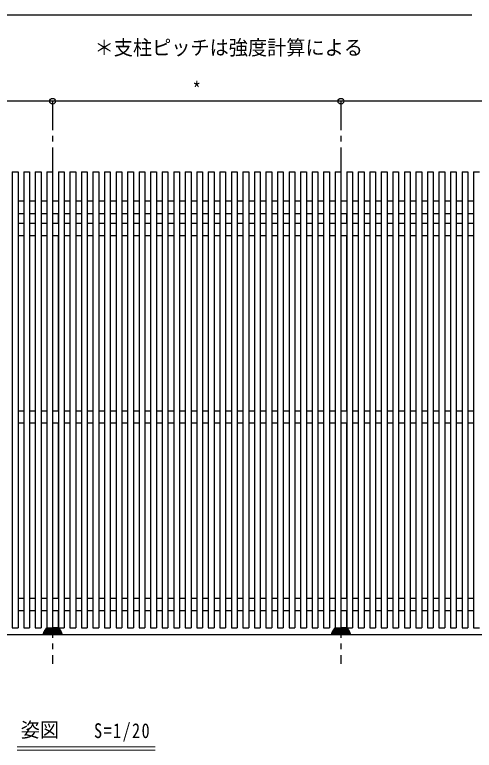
# Model space of a CAD drawing. Units: millimetres at full size, sheet at 1:5, with parts at other scales. Extents: x -1050 to 1050, y -742 to 742.
# Drawn here: x 307 to 706, y 45 to 682 of the extents above; entities that cross this region are included whole.
import ezdxf
from ezdxf.enums import TextEntityAlignment as Align

# ---------------------------------------------------------------- set-up
doc = ezdxf.new("R2010")
doc.units = ezdxf.units.MM
doc.header["$LTSCALE"] = 5
doc.linetypes.add('CHAIN1', pattern=[8, 5, -1, 1, -1])
doc.layers.add('0-9_文字', color=3, linetype='Continuous', lineweight=20)
doc.layers.add('1-5_図枠1_1', color=7, linetype='Continuous')
doc.layers.add('1-6_姿図', color=7, linetype='Continuous')
doc.styles.add('ＭＳ ゴシック', font='')
doc.styles.get('ＭＳ ゴシック').set_extended_font_data('MS Gothic')

# ---------------------------------------------------------------- blocks, each defined once
blk = doc.blocks.new('dimension_origin')
at = {"color": 0, "linetype": 'Continuous', "lineweight": -2}
blk.add_circle((0, 0), 1.25, dxfattribs=at)

msp = doc.modelspace()

# ---------------------------------------------------------------- linework, layer by layer
at = {"layer": '0-9_文字'}
for p, q in [((429.008, 48), (309.255, 48)), ((429.008, 45), (309.255, 45))]:
    msp.add_line(p, q, dxfattribs=at)
at = {"layer": '1-5_図枠1_1'}
msp.add_line((-990, 682.5), (703.535, 682.5), dxfattribs=at)
at = {"layer": '1-6_姿図'}
for p, q in [((340, 607.5), (90, 607.5)), ((590, 607.5), (340, 607.5)), ((840, 607.5), (590, 607.5)), ((305, 546.25), (310, 546.25)), ((310, 546.25), (310, 151.25)), ((315, 546.25), (320, 546.25)), ((320, 546.25), (320, 151.25)), ((325, 546.25), (330, 546.25)), ((330, 546.25), (330, 151.25)), ((335, 546.25), (340, 546.25)), ((340, 546.25), (340, 151.25)), ((345, 546.25), (350, 546.25)), ((350, 546.25), (350, 151.25)), ((355, 546.25), (360, 546.25)), ((360, 546.25), (360, 151.25)), ((365, 546.25), (370, 546.25)), ((370, 546.25), (370, 151.25)), ((375, 546.25), (380, 546.25)), ((380, 546.25), (380, 151.25)), ((385, 546.25), (390, 546.25)), ((390, 546.25), (390, 151.25)), ((395, 546.25), (400, 546.25)), ((400, 546.25), (400, 151.25)), ((405, 546.25), (410, 546.25)), ((410, 546.25), (410, 151.25)), ((415, 546.25), (420, 546.25)), ((420, 546.25), (420, 151.25)), ((425, 546.25), (430, 546.25)), ((430, 546.25), (430, 151.25)), ((435, 546.25), (440, 546.25)), ((440, 546.25), (440, 151.25)), ((445, 546.25), (450, 546.25)), ((450, 546.25), (450, 151.25)), ((455, 546.25), (460, 546.25)), ((460, 546.25), (460, 151.25)), ((465, 546.25), (470, 546.25)), ((470, 546.25), (470, 151.25)), ((475, 546.25), (480, 546.25)), ((480, 546.25), (480, 151.25)), ((485, 546.25), (490, 546.25)), ((490, 546.25), (490, 151.25)), ((495, 546.25), (500, 546.25)), ((500, 546.25), (500, 151.25)), ((505, 546.25), (510, 546.25)), ((510, 546.25), (510, 151.25)), ((515, 546.25), (520, 546.25)), ((520, 546.25), (520, 151.25)), ((525, 546.25), (530, 546.25)), ((530, 546.25), (530, 151.25)), ((535, 546.25), (540, 546.25)), ((540, 546.25), (540, 151.25)), ((545, 546.25), (550, 546.25)), ((550, 546.25), (550, 151.25)), ((555, 546.25), (560, 546.25)), ((560, 546.25), (560, 151.25)), ((565, 546.25), (570, 546.25)), ((570, 546.25), (570, 151.25)), ((575, 546.25), (580, 546.25)), ((580, 546.25), (580, 151.25)), ((585, 546.25), (590, 546.25)), ((590, 546.25), (590, 151.25)), ((595, 546.25), (600, 546.25)), ((600, 546.25), (600, 151.25)), ((605, 546.25), (610, 546.25)), ((610, 546.25), (610, 151.25)), ((615, 546.25), (620, 546.25)), ((620, 546.25), (620, 151.25)), ((625, 546.25), (630, 546.25)), ((630, 546.25), (630, 151.25)), ((635, 546.25), (640, 546.25)), ((640, 546.25), (640, 151.25)), ((645, 546.25), (650, 546.25)), ((650, 546.25), (650, 151.25)), ((655, 546.25), (660, 546.25)), ((660, 546.25), (660, 151.25)), ((665, 546.25), (670, 546.25)), ((670, 546.25), (670, 151.25)), ((675, 546.25), (680, 546.25)), ((680, 546.25), (680, 151.25)), ((685, 546.25), (690, 546.25)), ((690, 546.25), (690, 151.25)), ((695, 546.25), (700, 546.25)), ((700, 546.25), (700, 151.25)), ((705, 546.25), (710, 546.25)), ((310, 521.25), (315, 521.25)), ((320, 521.25), (325, 521.25)), ((330, 521.25), (335, 521.25)), ((340, 521.25), (345, 521.25)), ((350, 521.25), (355, 521.25)), ((360, 521.25), (365, 521.25)), ((370, 521.25), (375, 521.25)), ((380, 521.25), (385, 521.25)), ((390, 521.25), (395, 521.25)), ((400, 521.25), (405, 521.25)), ((410, 521.25), (415, 521.25)), ((420, 521.25), (425, 521.25)), ((430, 521.25), (435, 521.25)), ((440, 521.25), (445, 521.25)), ((450, 521.25), (455, 521.25)), ((460, 521.25), (465, 521.25)), ((470, 521.25), (475, 521.25)), ((480, 521.25), (485, 521.25)), ((490, 521.25), (495, 521.25)), ((500, 521.25), (505, 521.25)), ((510, 521.25), (515, 521.25)), ((520, 521.25), (525, 521.25)), ((530, 521.25), (535, 521.25)), ((540, 521.25), (545, 521.25)), ((550, 521.25), (555, 521.25)), ((560, 521.25), (565, 521.25)), ((570, 521.25), (575, 521.25)), ((580, 521.25), (585, 521.25)), ((590, 521.25), (595, 521.25)), ((600, 521.25), (605, 521.25)), ((610, 521.25), (615, 521.25)), ((620, 521.25), (625, 521.25)), ((630, 521.25), (635, 521.25)), ((640, 521.25), (645, 521.25)), ((650, 521.25), (655, 521.25)), ((660, 521.25), (665, 521.25)), ((670, 521.25), (675, 521.25)), ((680, 521.25), (685, 521.25)), ((690, 521.25), (695, 521.25)), ((700, 521.25), (705, 521.25)), ((315, 510), (310, 510)), ((325, 510), (320, 510)), ((335, 510), (330, 510)), ((345, 510), (340, 510)), ((344.75, 510), (344.75, 501.5)), ((355, 510), (350, 510)), ((365, 510), (360, 510)), ((375, 510), (370, 510)), ((385, 510), (380, 510)), ((395, 510), (390, 510)), ((405, 510), (400, 510)), ((415, 510), (410, 510)), ((425, 510), (420, 510)), ((435, 510), (430, 510)), ((445, 510), (440, 510)), ((455, 510), (450, 510)), ((465, 510), (460, 510)), ((475, 510), (470, 510)), ((485, 510), (480, 510)), ((495, 510), (490, 510)), ((505, 510), (500, 510)), ((515, 510), (510, 510)), ((525, 510), (520, 510)), ((535, 510), (530, 510)), ((545, 510), (540, 510)), ((555, 510), (550, 510)), ((565, 510), (560, 510)), ((575, 510), (570, 510)), ((585, 510), (580, 510)), ((595, 510), (590, 510)), ((594.75, 510), (594.75, 501.5)), ((605, 510), (600, 510)), ((615, 510), (610, 510)), ((625, 510), (620, 510)), ((635, 510), (630, 510)), ((645, 510), (640, 510)), ((655, 510), (650, 510)), ((665, 510), (660, 510)), ((675, 510), (670, 510)), ((685, 510), (680, 510)), ((695, 510), (690, 510)), ((705, 510), (700, 510)), ((315, 501.5), (310, 501.5)), ((325, 501.5), (320, 501.5)), ((335, 501.5), (330, 501.5)), ((345, 501.5), (340, 501.5)), ((355, 501.5), (350, 501.5)), ((365, 501.5), (360, 501.5)), ((375, 501.5), (370, 501.5)), ((385, 501.5), (380, 501.5)), ((395, 501.5), (390, 501.5)), ((405, 501.5), (400, 501.5)), ((415, 501.5), (410, 501.5)), ((425, 501.5), (420, 501.5)), ((435, 501.5), (430, 501.5)), ((445, 501.5), (440, 501.5)), ((455, 501.5), (450, 501.5)), ((465, 501.5), (460, 501.5)), ((475, 501.5), (470, 501.5)), ((485, 501.5), (480, 501.5)), ((495, 501.5), (490, 501.5)), ((505, 501.5), (500, 501.5)), ((515, 501.5), (510, 501.5)), ((525, 501.5), (520, 501.5)), ((535, 501.5), (530, 501.5)), ((545, 501.5), (540, 501.5)), ((555, 501.5), (550, 501.5)), ((565, 501.5), (560, 501.5)), ((575, 501.5), (570, 501.5)), ((585, 501.5), (580, 501.5)), ((595, 501.5), (590, 501.5)), ((605, 501.5), (600, 501.5)), ((615, 501.5), (610, 501.5)), ((625, 501.5), (620, 501.5)), ((635, 501.5), (630, 501.5)), ((645, 501.5), (640, 501.5)), ((655, 501.5), (650, 501.5)), ((665, 501.5), (660, 501.5)), ((675, 501.5), (670, 501.5)), ((685, 501.5), (680, 501.5)), ((695, 501.5), (690, 501.5)), ((705, 501.5), (700, 501.5)), ((315, 491), (310, 491)), ((325, 491), (320, 491)), ((335, 491), (330, 491)), ((345, 491), (340, 491)), ((344.75, 491), (344.75, 339)), ((355, 491), (350, 491)), ((365, 491), (360, 491)), ((375, 491), (370, 491)), ((385, 491), (380, 491)), ((395, 491), (390, 491)), ((405, 491), (400, 491)), ((415, 491), (410, 491)), ((425, 491), (420, 491)), ((435, 491), (430, 491)), ((445, 491), (440, 491)), ((455, 491), (450, 491)), ((465, 491), (460, 491)), ((475, 491), (470, 491)), ((485, 491), (480, 491)), ((495, 491), (490, 491)), ((505, 491), (500, 491)), ((515, 491), (510, 491)), ((525, 491), (520, 491)), ((535, 491), (530, 491)), ((545, 491), (540, 491)), ((555, 491), (550, 491)), ((565, 491), (560, 491)), ((575, 491), (570, 491)), ((585, 491), (580, 491)), ((595, 491), (590, 491)), ((594.75, 491), (594.75, 339)), ((605, 491), (600, 491)), ((615, 491), (610, 491)), ((625, 491), (620, 491)), ((635, 491), (630, 491)), ((645, 491), (640, 491)), ((655, 491), (650, 491)), ((665, 491), (660, 491)), ((675, 491), (670, 491)), ((685, 491), (680, 491)), ((695, 491), (690, 491)), ((705, 491), (700, 491)), ((315, 339), (310, 339)), ((325, 339), (320, 339)), ((335, 339), (330, 339)), ((345, 339), (340, 339)), ((355, 339), (350, 339)), ((365, 339), (360, 339)), ((375, 339), (370, 339)), ((385, 339), (380, 339)), ((395, 339), (390, 339)), ((405, 339), (400, 339)), ((415, 339), (410, 339)), ((425, 339), (420, 339)), ((435, 339), (430, 339)), ((445, 339), (440, 339)), ((455, 339), (450, 339)), ((465, 339), (460, 339)), ((475, 339), (470, 339)), ((485, 339), (480, 339)), ((495, 339), (490, 339)), ((505, 339), (500, 339)), ((515, 339), (510, 339)), ((525, 339), (520, 339)), ((535, 339), (530, 339)), ((545, 339), (540, 339)), ((555, 339), (550, 339)), ((565, 339), (560, 339)), ((575, 339), (570, 339)), ((585, 339), (580, 339)), ((595, 339), (590, 339)), ((605, 339), (600, 339)), ((615, 339), (610, 339)), ((625, 339), (620, 339)), ((635, 339), (630, 339)), ((645, 339), (640, 339)), ((655, 339), (650, 339)), ((665, 339), (660, 339)), ((675, 339), (670, 339)), ((685, 339), (680, 339)), ((695, 339), (690, 339)), ((705, 339), (700, 339)), ((315, 328.5), (310, 328.5)), ((325, 328.5), (320, 328.5)), ((335, 328.5), (330, 328.5)), ((345, 328.5), (340, 328.5)), ((344.75, 328.5), (344.75, 176.5)), ((355, 328.5), (350, 328.5)), ((365, 328.5), (360, 328.5)), ((375, 328.5), (370, 328.5)), ((385, 328.5), (380, 328.5)), ((395, 328.5), (390, 328.5)), ((405, 328.5), (400, 328.5)), ((415, 328.5), (410, 328.5)), ((425, 328.5), (420, 328.5)), ((435, 328.5), (430, 328.5)), ((445, 328.5), (440, 328.5)), ((455, 328.5), (450, 328.5)), ((465, 328.5), (460, 328.5)), ((475, 328.5), (470, 328.5)), ((485, 328.5), (480, 328.5)), ((495, 328.5), (490, 328.5)), ((505, 328.5), (500, 328.5)), ((515, 328.5), (510, 328.5)), ((525, 328.5), (520, 328.5)), ((535, 328.5), (530, 328.5)), ((545, 328.5), (540, 328.5)), ((555, 328.5), (550, 328.5)), ((565, 328.5), (560, 328.5)), ((575, 328.5), (570, 328.5)), ((585, 328.5), (580, 328.5)), ((595, 328.5), (590, 328.5)), ((594.75, 328.5), (594.75, 176.5)), ((605, 328.5), (600, 328.5)), ((615, 328.5), (610, 328.5)), ((625, 328.5), (620, 328.5)), ((635, 328.5), (630, 328.5)), ((645, 328.5), (640, 328.5)), ((655, 328.5), (650, 328.5)), ((665, 328.5), (660, 328.5)), ((675, 328.5), (670, 328.5)), ((685, 328.5), (680, 328.5)), ((695, 328.5), (690, 328.5)), ((705, 328.5), (700, 328.5)), ((315, 176.5), (310, 176.5)), ((325, 176.5), (320, 176.5)), ((335, 176.5), (330, 176.5)), ((345, 176.5), (340, 176.5)), ((355, 176.5), (350, 176.5)), ((365, 176.5), (360, 176.5)), ((375, 176.5), (370, 176.5)), ((385, 176.5), (380, 176.5)), ((395, 176.5), (390, 176.5)), ((405, 176.5), (400, 176.5)), ((415, 176.5), (410, 176.5)), ((425, 176.5), (420, 176.5)), ((435, 176.5), (430, 176.5)), ((445, 176.5), (440, 176.5)), ((455, 176.5), (450, 176.5)), ((465, 176.5), (460, 176.5)), ((475, 176.5), (470, 176.5)), ((485, 176.5), (480, 176.5)), ((495, 176.5), (490, 176.5)), ((505, 176.5), (500, 176.5)), ((515, 176.5), (510, 176.5)), ((525, 176.5), (520, 176.5)), ((535, 176.5), (530, 176.5)), ((545, 176.5), (540, 176.5)), ((555, 176.5), (550, 176.5)), ((565, 176.5), (560, 176.5)), ((575, 176.5), (570, 176.5)), ((585, 176.5), (580, 176.5)), ((595, 176.5), (590, 176.5)), ((605, 176.5), (600, 176.5)), ((615, 176.5), (610, 176.5)), ((625, 176.5), (620, 176.5)), ((635, 176.5), (630, 176.5)), ((645, 176.5), (640, 176.5)), ((655, 176.5), (650, 176.5)), ((665, 176.5), (660, 176.5)), ((675, 176.5), (670, 176.5)), ((685, 176.5), (680, 176.5)), ((695, 176.5), (690, 176.5)), ((705, 176.5), (700, 176.5)), ((315, 166), (310, 166)), ((325, 166), (320, 166)), ((335, 166), (330, 166)), ((345, 166), (340, 166)), ((344.75, 166), (344.75, 151.25)), ((355, 166), (350, 166)), ((365, 166), (360, 166)), ((375, 166), (370, 166)), ((385, 166), (380, 166)), ((395, 166), (390, 166)), ((405, 166), (400, 166)), ((415, 166), (410, 166)), ((425, 166), (420, 166)), ((435, 166), (430, 166)), ((445, 166), (440, 166)), ((455, 166), (450, 166)), ((465, 166), (460, 166)), ((475, 166), (470, 166)), ((485, 166), (480, 166)), ((495, 166), (490, 166)), ((505, 166), (500, 166)), ((515, 166), (510, 166)), ((525, 166), (520, 166)), ((535, 166), (530, 166)), ((545, 166), (540, 166)), ((555, 166), (550, 166)), ((565, 166), (560, 166)), ((575, 166), (570, 166)), ((585, 166), (580, 166)), ((595, 166), (590, 166)), ((594.75, 166), (594.75, 151.25)), ((605, 166), (600, 166)), ((615, 166), (610, 166)), ((625, 166), (620, 166)), ((635, 166), (630, 166)), ((645, 166), (640, 166)), ((655, 166), (650, 166)), ((665, 166), (660, 166)), ((675, 166), (670, 166)), ((685, 166), (680, 166)), ((695, 166), (690, 166)), ((705, 166), (700, 166)), ((332.187, 147.014), (332.187, 146.599)), ((332.505, 147.76), (332.505, 147.407)), ((332.505, 147.407), (340, 147.407)), ((332.908, 148.524), (332.908, 148.2)), ((332.908, 148.2), (340, 148.2)), ((333.36, 149.001), (340, 149.001)), ((333.424, 149.302), (333.424, 149.001)), ((333.882, 149.8), (340, 149.8)), ((334.073, 150.1), (334.073, 149.8)), ((334.527, 150.6), (340, 150.6)), ((334.75, 150.75), (334.75, 150.6)), ((335.25, 151.25), (340, 151.25)), ((344.75, 151.25), (340, 151.25)), ((345.473, 150.6), (340, 150.6)), ((346.118, 149.8), (340, 149.8)), ((346.64, 149.001), (340, 149.001)), ((347.092, 148.2), (340, 148.2)), ((347.495, 147.407), (340, 147.407)), ((345.25, 150.75), (345.25, 150.6)), ((345.927, 150.1), (345.927, 149.8)), ((346.576, 149.302), (346.576, 149.001)), ((347.092, 148.524), (347.092, 148.2)), ((347.495, 147.76), (347.495, 147.407)), ((347.813, 147.014), (347.813, 146.599)), ((582.187, 147.014), (582.187, 146.599)), ((582.505, 147.76), (582.505, 147.407)), ((582.505, 147.407), (590, 147.407)), ((582.908, 148.524), (582.908, 148.2)), ((582.908, 148.2), (590, 148.2)), ((583.36, 149.001), (590, 149.001)), ((583.424, 149.302), (583.424, 149.001)), ((583.882, 149.8), (590, 149.8)), ((584.073, 150.1), (584.073, 149.8)), ((584.527, 150.6), (590, 150.6)), ((584.75, 150.75), (584.75, 150.6)), ((585.25, 151.25), (590, 151.25)), ((594.75, 151.25), (590, 151.25)), ((595.473, 150.6), (590, 150.6)), ((596.118, 149.8), (590, 149.8)), ((596.64, 149.001), (590, 149.001)), ((597.092, 148.2), (590, 148.2)), ((597.495, 147.407), (590, 147.407)), ((595.25, 150.75), (595.25, 150.6)), ((595.927, 150.1), (595.927, 149.8)), ((596.576, 149.302), (596.576, 149.001)), ((597.092, 148.524), (597.092, 148.2)), ((597.495, 147.76), (597.495, 147.407)), ((597.813, 147.014), (597.813, 146.599)), ((877.5, 145), (-90, 145)), ((331.75, 145.482), (331.75, 145)), ((331.941, 146.311), (331.941, 145.8)), ((331.941, 145.8), (340, 145.8)), ((332.187, 146.6), (340, 146.6)), ((347.813, 146.6), (340, 146.6)), ((348.059, 145.8), (340, 145.8)), ((348.059, 146.311), (348.059, 145.8)), ((348.25, 145.482), (348.25, 145)), ((581.75, 145.482), (581.75, 145)), ((581.941, 146.311), (581.941, 145.8)), ((581.941, 145.8), (590, 145.8)), ((582.187, 146.6), (590, 146.6)), ((597.813, 146.6), (590, 146.6)), ((598.059, 145.8), (590, 145.8)), ((598.059, 146.311), (598.059, 145.8)), ((598.25, 145.482), (598.25, 145))]:
    msp.add_line(p, q, dxfattribs=at)
at = {"layer": '1-6_姿図', "linetype": 'CHAIN1'}
for p, q in [((340, 607.5), (340, 120)), ((590, 607.5), (590, 120))]:
    msp.add_line(p, q, dxfattribs=at)
at = {"layer": '1-6_姿図'}
for points in [[(305, 546.25), (305, 151.25), (310, 151.25)], [(315, 546.25), (315, 151.25), (320, 151.25)], [(325, 546.25), (325, 151.25), (330, 151.25)], [(335, 546.25), (335, 151.25), (340, 151.25)], [(345, 546.25), (345, 151.25), (350, 151.25)], [(355, 546.25), (355, 151.25), (360, 151.25)], [(365, 546.25), (365, 151.25), (370, 151.25)], [(375, 546.25), (375, 151.25), (380, 151.25)], [(385, 546.25), (385, 151.25), (390, 151.25)], [(395, 546.25), (395, 151.25), (400, 151.25)], [(405, 546.25), (405, 151.25), (410, 151.25)], [(415, 546.25), (415, 151.25), (420, 151.25)], [(425, 546.25), (425, 151.25), (430, 151.25)], [(435, 546.25), (435, 151.25), (440, 151.25)], [(445, 546.25), (445, 151.25), (450, 151.25)], [(455, 546.25), (455, 151.25), (460, 151.25)], [(465, 546.25), (465, 151.25), (470, 151.25)], [(475, 546.25), (475, 151.25), (480, 151.25)], [(485, 546.25), (485, 151.25), (490, 151.25)], [(495, 546.25), (495, 151.25), (500, 151.25)], [(505, 546.25), (505, 151.25), (510, 151.25)], [(515, 546.25), (515, 151.25), (520, 151.25)], [(525, 546.25), (525, 151.25), (530, 151.25)], [(535, 546.25), (535, 151.25), (540, 151.25)], [(545, 546.25), (545, 151.25), (550, 151.25)], [(555, 546.25), (555, 151.25), (560, 151.25)], [(565, 546.25), (565, 151.25), (570, 151.25)], [(575, 546.25), (575, 151.25), (580, 151.25)], [(585, 546.25), (585, 151.25), (590, 151.25)], [(595, 546.25), (595, 151.25), (600, 151.25)], [(605, 546.25), (605, 151.25), (610, 151.25)], [(615, 546.25), (615, 151.25), (620, 151.25)], [(625, 546.25), (625, 151.25), (630, 151.25)], [(635, 546.25), (635, 151.25), (640, 151.25)], [(645, 546.25), (645, 151.25), (650, 151.25)], [(655, 546.25), (655, 151.25), (660, 151.25)], [(665, 546.25), (665, 151.25), (670, 151.25)], [(675, 546.25), (675, 151.25), (680, 151.25)], [(685, 546.25), (685, 151.25), (690, 151.25)], [(695, 546.25), (695, 151.25), (700, 151.25)], [(705, 546.25), (705, 151.25), (710, 151.25)]]:
    msp.add_lwpolyline(points, dxfattribs=at)
for centre, radius, start, end in [((332.556, 147.04), 0.37, 97.87545, 184.11221), ((332.92, 147.785), 0.415, 91.62275, 183.49063), ((333.373, 148.536), 0.466, 91.64474, 181.439), ((333.912, 149.312), 0.488, 86.57068, 181.25523), ((334.584, 150.089), 0.512, 86.56134, 178.79631), ((335.25, 150.75), 0.5, 90, 180), ((344.75, 150.75), 0.5, 0, 90), ((345.416, 150.089), 0.512, 1.20369, 93.43866), ((346.088, 149.312), 0.488, 358.74477, 93.42932), ((346.627, 148.536), 0.466, 358.561, 88.35526), ((347.08, 147.785), 0.415, 356.50937, 88.37725), ((347.444, 147.04), 0.37, 355.88779, 82.12455), ((582.556, 147.04), 0.37, 97.87545, 184.11221), ((582.92, 147.785), 0.415, 91.62275, 183.49063), ((583.373, 148.536), 0.466, 91.64474, 181.439), ((583.912, 149.312), 0.488, 86.57068, 181.25523), ((584.584, 150.089), 0.512, 86.56134, 178.79631), ((585.25, 150.75), 0.5, 90, 180), ((594.75, 150.75), 0.5, 0, 90), ((595.416, 150.089), 0.512, 1.20369, 93.43866), ((596.088, 149.312), 0.488, 358.74477, 93.42932), ((596.627, 148.536), 0.466, 358.561, 88.35526), ((597.08, 147.785), 0.415, 356.50937, 88.37725), ((597.444, 147.04), 0.37, 355.88779, 82.12455), ((332.114, 145.48), 0.364, 118.33625, 179.71056), ((332.244, 146.303), 0.303, 100.92102, 178.46143), ((347.756, 146.303), 0.303, 1.53857, 79.07898), ((347.886, 145.48), 0.364, 0.28944, 61.66375), ((582.114, 145.48), 0.364, 118.33625, 179.71056), ((582.244, 146.303), 0.303, 100.92102, 178.46143), ((597.756, 146.303), 0.303, 1.53857, 79.07898), ((597.886, 145.48), 0.364, 0.28944, 61.66375)]:
    msp.add_arc(centre, radius, start, end, dxfattribs=at)

# ---------------------------------------------------------------- block references
at = {"layer": '1-6_姿図', "xscale": 2, "yscale": 2, "rotation": 180}
for p in [(340, 607.5), (590, 607.5)]:
    msp.add_blockref('dimension_origin', p, dxfattribs=at)
at = {"layer": '1-6_姿図', "xscale": 2, "yscale": 2}
for p in [(340, 607.5), (590, 607.5)]:
    msp.add_blockref('dimension_origin', p, dxfattribs=at)

# ---------------------------------------------------------------- texts
at = {"layer": '0-9_文字', "style": 'ＭＳ ゴシック', "width": 0.95}
for s, p in [('＊支柱ピッチは強度計算による', (376.373, 643.751)), ('姿図', (312.321, 52.481))]:
    msp.add_text(s, height=12.83, dxfattribs=at).set_placement(p, align=Align.BOTTOM_LEFT)
at = {"layer": '0-9_文字', "insert": (375.914, 52.481), "char_height": 12.83, "attachment_point": 7, "style": 'ＭＳ ゴシック'}
msp.add_mtext('\\T1.18;\\W0.8;S=1/20', dxfattribs=at)
at = {"layer": '1-6_姿図', "style": 'ＭＳ ゴシック', "width": 0.85}
msp.add_text('*', height=12.83, dxfattribs=at).set_placement((461.25, 607.5), align=Align.BOTTOM_LEFT)

doc.saveas('drawing.dxf')
